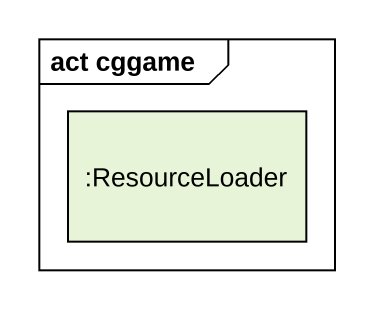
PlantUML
@startuml
mainframe act cggame
hide empty description
state ":ResourceLoader" as ResourceLoader <<object>>
@enduml
